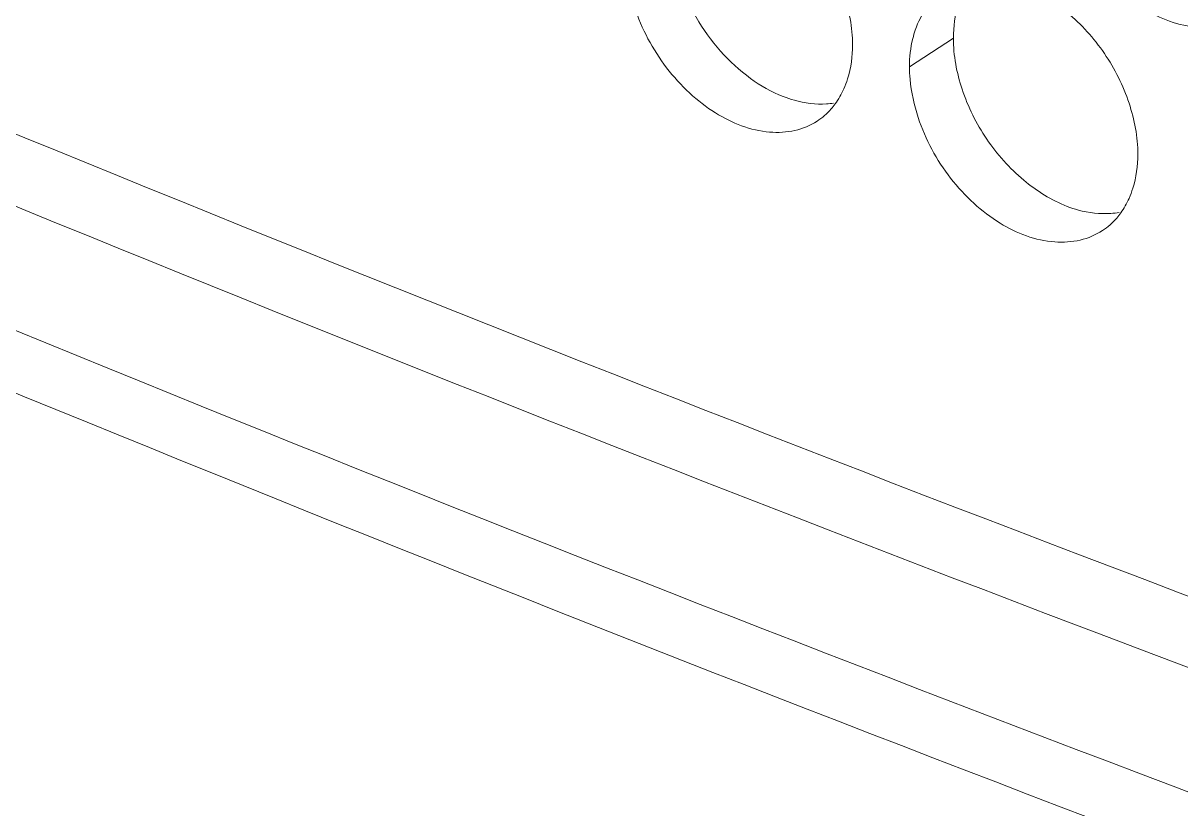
# Model space of a CAD drawing. Header units: millimetres. Extents: x 1177 to 4147, y 93 to 2194.
# Drawn here: x 2623.16 to 2640.08, y 668.91 to 680.4 of the extents above; entities that cross this region are included whole.
import ezdxf

# ---------------------------------------------------------------- set-up
doc = ezdxf.new("R2010")
doc.units = ezdxf.units.MM
doc.header["$LTSCALE"] = 0.1
doc.layers.get('0').update_dxf_attribs({"lineweight": 13})
doc.layers.add('标注', color=251, linetype='Continuous', lineweight=9)

# ---------------------------------------------------------------- blocks, each defined once
blk = doc.blocks.new('02')
for points, knots in [([(4627.348, 522.744), (4597.363, 531.299), (4553.55, 545.69), (4497.641, 568.487), (4458.71, 586.649), (4422.281, 606.068), (4388.51, 626.659), (4357.551, 648.334), (4338.416, 663.815), (4329.392, 671.722)], [0, 0, 0, 0, 0.278685, 0.411475, 0.539478, 0.662459, 0.780251, 0.892768, 1, 1, 1, 1]), ([(4626.906, 521.428), (4597.052, 529.945), (4553.424, 544.261), (4497.732, 566.923), (4458.929, 584.973), (4422.597, 604.269), (4388.892, 624.729), (4357.964, 646.263), (4338.829, 661.641), (4329.798, 669.496)], [0, 0, 0, 0, 0.278468, 0.411196, 0.539177, 0.662176, 0.780023, 0.892638, 1, 1, 1, 1]), ([(4628.518, 518.372), (4598.337, 526.935), (4554.235, 541.353), (4497.955, 564.22), (4458.766, 582.448), (4422.099, 601.945), (4388.114, 622.628), (4356.965, 644.402), (4337.717, 659.96), (4328.641, 667.907)], [0, 0, 0, 0, 0.278732, 0.411552, 0.539576, 0.662563, 0.780343, 0.892822, 1, 1, 1, 1]), ([(4328.202, 667.332), (4337.3, 659.316), (4356.601, 643.626), (4387.852, 621.677), (4421.956, 600.844), (4458.755, 581.215), (4498.091, 562.874), (4554.59, 539.876), (4598.873, 525.389), (4629.18, 516.79)], [0, 0, 0, 0, 0.107262, 0.219794, 0.337581, 0.460553, 0.588547, 0.721328, 1, 1, 1, 1])]:
    blk.add_open_spline(points, degree=3, knots=knots)
at = {"layer": '标注'}
blk.add_line((4535.921, 562.958), (4535.004, 562.364), dxfattribs=at)
for centre, radius, start, end in [((4533.162, 563.289), 1.705, 273.7086, 278.7138), ((4539.089, 561.016), 1.722, 273.9384, 279.9366)]:
    blk.add_arc(centre, radius, start, end, dxfattribs=at)
for points, knots in [([(4533.817, 562.824), (4533.817, 563.184), (4533.637, 564.123), (4533.002, 565.211), (4532.168, 565.973), (4531.69, 566.249), (4531.446, 566.344)], [0, 0, 0, 0, 0.242644, 0.632801, 0.82359, 1, 1, 1, 1]), ([(4538.166, 565.782), (4538.317, 565.327), (4538.665, 564.679), (4539.314, 563.984), (4540.007, 563.453), (4540.802, 563.15), (4541.563, 563.204), (4541.891, 563.342), (4542.032, 563.435)], [0, 0, 0, 0, 0.281854, 0.422466, 0.557209, 0.795252, 0.900604, 1, 1, 1, 1]), ([(4530.01, 565.263), (4530.01, 564.902), (4530.189, 563.964), (4530.818, 562.874), (4531.649, 562.111), (4532.126, 561.834), (4532.37, 561.739)], [0, 0, 0, 0, 0.242946, 0.633213, 0.82381, 1, 1, 1, 1]), ([(4535.744, 563.962), (4535.602, 563.87), (4535.344, 563.62), (4535.185, 563.301), (4535.126, 563.131)], [0, 0, 0, 0, 0.484433, 1, 1, 1, 1]), ([(4539.773, 560.537), (4539.773, 560.897), (4539.628, 561.645), (4539.118, 562.669), (4538.355, 563.516), (4537.717, 563.92), (4537.385, 564.047)], [0, 0, 0, 0, 0.242103, 0.502254, 0.761298, 1, 1, 1, 1]), ([(4536.105, 563.882), (4536.074, 563.813), (4535.964, 563.518), (4535.921, 563.199), (4535.921, 562.958)], [0, 0, 0, 0, 0.236993, 1, 1, 1, 1]), ([(4529.265, 563.608), (4529.413, 563.155), (4529.755, 562.508), (4530.393, 561.809), (4531.074, 561.274), (4531.856, 560.961), (4532.608, 561.003), (4532.934, 561.134), (4533.074, 561.224)], [0, 0, 0, 0, 0.283024, 0.423982, 0.55887, 0.796498, 0.901283, 1, 1, 1, 1]), ([(4535.126, 563.131), (4535.106, 563.072), (4535.033, 562.823), (4535.004, 562.562), (4535.004, 562.364)], [0, 0, 0, 0, 0.239208, 1, 1, 1, 1]), ([(4533.633, 561.901), (4533.664, 561.97), (4533.774, 562.265), (4533.817, 562.584), (4533.817, 562.824)], [0, 0, 0, 0, 0.236936, 1, 1, 1, 1]), ([(4535.921, 562.958), (4535.921, 562.598), (4536.065, 561.85), (4536.572, 560.825), (4537.331, 559.977), (4537.967, 559.573), (4538.298, 559.446)], [0, 0, 0, 0, 0.242407, 0.502714, 0.761597, 1, 1, 1, 1]), ([(4535.004, 562.364), (4535.004, 562.278), (4535.022, 561.917), (4535.102, 561.561), (4535.188, 561.3)], [0, 0, 0, 0, 0.239546, 1, 1, 1, 1]), ([(4532.37, 561.739), (4532.445, 561.71), (4532.736, 561.612), (4533.048, 561.573), (4533.272, 561.588)], [0, 0, 0, 0, 0.264749, 1, 1, 1, 1]), ([(4533.074, 561.224), (4533.184, 561.295), (4533.317, 561.413), (4533.426, 561.55), (4533.452, 561.586)], [0, 0, 0, 0, 0.745243, 1, 1, 1, 1]), ([(4535.188, 561.3), (4535.338, 560.846), (4535.684, 560.198), (4536.329, 559.502), (4537.019, 558.97), (4537.809, 558.663), (4538.567, 558.713), (4538.895, 558.849), (4539.035, 558.941)], [0, 0, 0, 0, 0.282242, 0.422968, 0.557759, 0.795664, 0.900828, 1, 1, 1, 1]), ([(4539.589, 559.614), (4539.619, 559.682), (4539.73, 559.978), (4539.773, 560.297), (4539.773, 560.537)], [0, 0, 0, 0, 0.23723, 1, 1, 1, 1]), ([(4538.298, 559.446), (4538.374, 559.417), (4538.667, 559.32), (4538.981, 559.283), (4539.207, 559.298)], [0, 0, 0, 0, 0.264454, 1, 1, 1, 1]), ([(4539.035, 558.941), (4539.145, 559.013), (4539.279, 559.133), (4539.388, 559.272), (4539.415, 559.309)], [0, 0, 0, 0, 0.745335, 1, 1, 1, 1])]:
    blk.add_open_spline(points, degree=3, knots=knots, dxfattribs=at)
for points in [[(4533.452, 561.586), (4533.524, 561.684), (4533.584, 561.79), (4533.633, 561.901)], [(4539.415, 559.309), (4539.483, 559.404), (4539.541, 559.507), (4539.589, 559.614)]]:
    blk.add_open_spline(points, degree=3, dxfattribs=at)

msp = doc.modelspace()

# ---------------------------------------------------------------- block references
at = {"xscale": 0.7, "yscale": 0.7, "zscale": 0.7}
msp.add_blockref('02', (-538.391, 286.112), dxfattribs=at)

doc.saveas('drawing.dxf')
